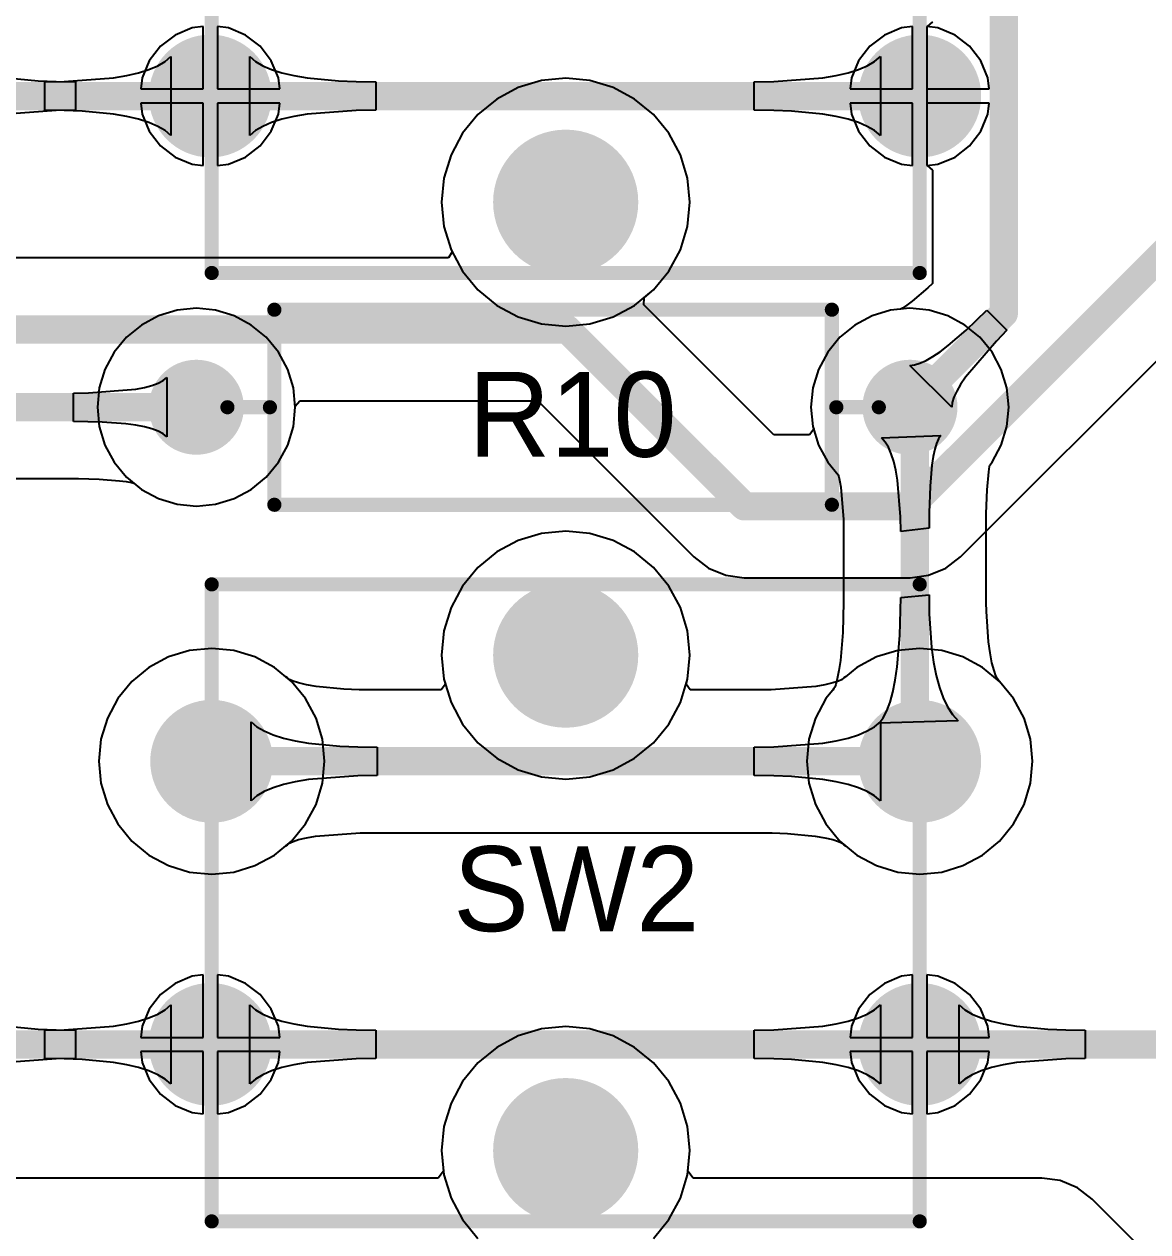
# Model space of a CAD drawing. Header units: millimetres. Extents: x 0 to 140, y 0 to 130.
# Drawn here: x 87.41 to 107.57, y 39.94 to 61.61 of the extents above; entities that cross this region are included whole.
import ezdxf

# ---------------------------------------------------------------- set-up
doc = ezdxf.new("R2010")
doc.units = ezdxf.units.MM
for name, color, linetype in [('BottomLayer', 5, 'Continuous'), ('BottomSolder', 6, 'Continuous'), ('MultiLayer', 9, 'Continuous'), ('PadHoleLayer', 156, 'Continuous'), ('TopLayer', 1, 'Continuous'), ('TopOverlay', 2, 'Continuous'), ('TopSolder', 216, 'Continuous')]:
    doc.layers.add(name, color=color, linetype=linetype)

msp = doc.modelspace()

# ---------------------------------------------------------------- hatches: boundary and pattern name
at = {"layer": 'BottomLayer'}
h = msp.add_hatch(color=5, dxfattribs=at)
edge = h.paths.add_edge_path()
edge.add_arc((90.751, 60.321), 1, 0, 360)
h = msp.add_hatch(color=5, dxfattribs=at)
edge = h.paths.add_edge_path()
edge.add_arc((103.476, 60.321), 1, 0, 360)
h = msp.add_hatch(color=5, dxfattribs=at)
edge = h.paths.add_edge_path()
edge.add_arc((97.126, 58.416), 1.2, 0, 360)
h = msp.add_hatch(color=5, dxfattribs=at)
edge = h.paths.add_edge_path()
edge.add_arc((90.501, 54.737), 0.75, 0, 360)
h = msp.add_hatch(color=5, dxfattribs=at)
edge = h.paths.add_edge_path()
edge.add_arc((103.301, 54.737), 0.75, 0, 360)
h = msp.add_hatch(color=5, dxfattribs=at)
edge = h.paths.add_edge_path()
edge.add_arc((97.126, 50.289), 1.2, 0, 360)
h = msp.add_hatch(color=5, dxfattribs=at)
edge = h.paths.add_edge_path()
edge.add_arc((90.776, 48.384), 1, 0, 360)
h = msp.add_hatch(color=5, dxfattribs=at)
edge = h.paths.add_edge_path()
edge.add_arc((103.476, 48.384), 1, 0, 360)
h = msp.add_hatch(color=5, dxfattribs=at)
edge = h.paths.add_edge_path()
edge.add_arc((90.751, 43.304), 1, 0, 360)
h = msp.add_hatch(color=5, dxfattribs=at)
edge = h.paths.add_edge_path()
edge.add_arc((103.476, 43.304), 1, 0, 360)
h = msp.add_hatch(color=5, dxfattribs=at)
edge = h.paths.add_edge_path()
edge.add_arc((97.126, 41.399), 1.2, 0, 360)
at = {"layer": 'BottomSolder'}
h = msp.add_hatch(color=6, dxfattribs=at)
edge = h.paths.add_edge_path()
edge.add_arc((90.751, 60.321), 1.102, 0, 360)
h = msp.add_hatch(color=6, dxfattribs=at)
edge = h.paths.add_edge_path()
edge.add_arc((103.476, 60.321), 1.102, 0, 360)
h = msp.add_hatch(color=6, dxfattribs=at)
edge = h.paths.add_edge_path()
edge.add_arc((97.126, 58.416), 1.302, 0, 360)
h = msp.add_hatch(color=6, dxfattribs=at)
edge = h.paths.add_edge_path()
edge.add_arc((90.501, 54.737), 0.852, 0, 360)
h = msp.add_hatch(color=6, dxfattribs=at)
edge = h.paths.add_edge_path()
edge.add_arc((103.301, 54.737), 0.852, 0, 360)
h = msp.add_hatch(color=6, dxfattribs=at)
edge = h.paths.add_edge_path()
edge.add_arc((97.126, 50.289), 1.302, 0, 360)
h = msp.add_hatch(color=6, dxfattribs=at)
edge = h.paths.add_edge_path()
edge.add_arc((90.776, 48.384), 1.102, 0, 360)
h = msp.add_hatch(color=6, dxfattribs=at)
edge = h.paths.add_edge_path()
edge.add_arc((103.476, 48.384), 1.102, 0, 360)
h = msp.add_hatch(color=6, dxfattribs=at)
edge = h.paths.add_edge_path()
edge.add_arc((90.751, 43.304), 1.102, 0, 360)
h = msp.add_hatch(color=6, dxfattribs=at)
edge = h.paths.add_edge_path()
edge.add_arc((103.476, 43.304), 1.102, 0, 360)
h = msp.add_hatch(color=6, dxfattribs=at)
edge = h.paths.add_edge_path()
edge.add_arc((97.126, 41.399), 1.302, 0, 360)
at = {"layer": 'MultiLayer'}
h = msp.add_hatch(color=9, dxfattribs=at)
edge = h.paths.add_edge_path()
edge.add_arc((90.751, 60.321), 1, 0, 360)
h = msp.add_hatch(color=9, dxfattribs=at)
edge = h.paths.add_edge_path()
edge.add_arc((103.476, 60.321), 1, 0, 360)
h = msp.add_hatch(color=9, dxfattribs=at)
edge = h.paths.add_edge_path()
edge.add_arc((97.126, 58.416), 1.2, 0, 360)
h = msp.add_hatch(color=9, dxfattribs=at)
edge = h.paths.add_edge_path()
edge.add_arc((90.501, 54.737), 0.75, 0, 360)
h = msp.add_hatch(color=9, dxfattribs=at)
edge = h.paths.add_edge_path()
edge.add_arc((103.301, 54.737), 0.75, 0, 360)
h = msp.add_hatch(color=9, dxfattribs=at)
edge = h.paths.add_edge_path()
edge.add_arc((97.126, 50.289), 1.2, 0, 360)
h = msp.add_hatch(color=9, dxfattribs=at)
edge = h.paths.add_edge_path()
edge.add_arc((90.776, 48.384), 1, 0, 360)
h = msp.add_hatch(color=9, dxfattribs=at)
edge = h.paths.add_edge_path()
edge.add_arc((103.476, 48.384), 1, 0, 360)
h = msp.add_hatch(color=9, dxfattribs=at)
edge = h.paths.add_edge_path()
edge.add_arc((90.751, 43.304), 1, 0, 360)
h = msp.add_hatch(color=9, dxfattribs=at)
edge = h.paths.add_edge_path()
edge.add_arc((103.476, 43.304), 1, 0, 360)
h = msp.add_hatch(color=9, dxfattribs=at)
edge = h.paths.add_edge_path()
edge.add_arc((97.126, 41.399), 1.2, 0, 360)
at = {"layer": 'PadHoleLayer'}
h = msp.add_hatch(color=156, dxfattribs=at)
edge = h.paths.add_edge_path()
edge.add_arc((90.751, 60.321), 0.6, 0, 360)
h = msp.add_hatch(color=156, dxfattribs=at)
edge = h.paths.add_edge_path()
edge.add_arc((103.476, 60.321), 0.6, 0, 360)
h = msp.add_hatch(color=156, dxfattribs=at)
edge = h.paths.add_edge_path()
edge.add_arc((97.126, 58.416), 1, 0, 360)
h = msp.add_hatch(color=156, dxfattribs=at)
edge = h.paths.add_edge_path()
edge.add_arc((90.501, 54.737), 0.35, 0, 360)
h = msp.add_hatch(color=156, dxfattribs=at)
edge = h.paths.add_edge_path()
edge.add_arc((103.301, 54.737), 0.35, 0, 360)
h = msp.add_hatch(color=156, dxfattribs=at)
edge = h.paths.add_edge_path()
edge.add_arc((97.126, 50.289), 1, 0, 360)
h = msp.add_hatch(color=156, dxfattribs=at)
edge = h.paths.add_edge_path()
edge.add_arc((90.776, 48.384), 0.6, 0, 360)
h = msp.add_hatch(color=156, dxfattribs=at)
edge = h.paths.add_edge_path()
edge.add_arc((103.476, 48.384), 0.6, 0, 360)
h = msp.add_hatch(color=156, dxfattribs=at)
edge = h.paths.add_edge_path()
edge.add_arc((90.751, 43.304), 0.6, 0, 360)
h = msp.add_hatch(color=156, dxfattribs=at)
edge = h.paths.add_edge_path()
edge.add_arc((103.476, 43.304), 0.6, 0, 360)
h = msp.add_hatch(color=156, dxfattribs=at)
edge = h.paths.add_edge_path()
edge.add_arc((97.126, 41.399), 1, 0, 360)
at = {"layer": 'TopLayer'}
h = msp.add_hatch(color=1, dxfattribs=at)
edge = h.paths.add_edge_path()
edge.add_arc((90.751, 60.321), 1, 0, 360)
h = msp.add_hatch(color=1, dxfattribs=at)
edge = h.paths.add_edge_path()
edge.add_arc((103.476, 60.321), 1, 0, 360)
h = msp.add_hatch(color=1, dxfattribs=at)
edge = h.paths.add_edge_path()
edge.add_arc((97.126, 58.416), 1.2, 0, 360)
h = msp.add_hatch(color=1, dxfattribs=at)
edge = h.paths.add_edge_path()
edge.add_arc((90.501, 54.737), 0.75, 0, 360)
h = msp.add_hatch(color=1, dxfattribs=at)
edge = h.paths.add_edge_path()
edge.add_arc((103.301, 54.737), 0.75, 0, 360)
h = msp.add_hatch(color=1, dxfattribs=at)
edge = h.paths.add_edge_path()
edge.add_arc((97.126, 50.289), 1.2, 0, 360)
h = msp.add_hatch(color=1, dxfattribs=at)
edge = h.paths.add_edge_path()
edge.add_arc((90.776, 48.384), 1, 0, 360)
h = msp.add_hatch(color=1, dxfattribs=at)
edge = h.paths.add_edge_path()
edge.add_arc((103.476, 48.384), 1, 0, 360)
h = msp.add_hatch(color=1, dxfattribs=at)
edge = h.paths.add_edge_path()
edge.add_arc((90.751, 43.304), 1, 0, 360)
h = msp.add_hatch(color=1, dxfattribs=at)
edge = h.paths.add_edge_path()
edge.add_arc((103.476, 43.304), 1, 0, 360)
h = msp.add_hatch(color=1, dxfattribs=at)
edge = h.paths.add_edge_path()
edge.add_arc((97.126, 41.399), 1.2, 0, 360)
at = {"layer": 'TopSolder'}
h = msp.add_hatch(color=216, dxfattribs=at)
edge = h.paths.add_edge_path()
edge.add_arc((90.751, 60.321), 1.102, 0, 360)
h = msp.add_hatch(color=216, dxfattribs=at)
edge = h.paths.add_edge_path()
edge.add_arc((103.476, 60.321), 1.102, 0, 360)
h = msp.add_hatch(color=216, dxfattribs=at)
edge = h.paths.add_edge_path()
edge.add_arc((97.126, 58.416), 1.302, 0, 360)
h = msp.add_hatch(color=216, dxfattribs=at)
edge = h.paths.add_edge_path()
edge.add_arc((90.501, 54.737), 0.852, 0, 360)
h = msp.add_hatch(color=216, dxfattribs=at)
edge = h.paths.add_edge_path()
edge.add_arc((103.301, 54.737), 0.852, 0, 360)
h = msp.add_hatch(color=216, dxfattribs=at)
edge = h.paths.add_edge_path()
edge.add_arc((97.126, 50.289), 1.302, 0, 360)
h = msp.add_hatch(color=216, dxfattribs=at)
edge = h.paths.add_edge_path()
edge.add_arc((90.776, 48.384), 1.102, 0, 360)
h = msp.add_hatch(color=216, dxfattribs=at)
edge = h.paths.add_edge_path()
edge.add_arc((103.476, 48.384), 1.102, 0, 360)
h = msp.add_hatch(color=216, dxfattribs=at)
edge = h.paths.add_edge_path()
edge.add_arc((90.751, 43.304), 1.102, 0, 360)
h = msp.add_hatch(color=216, dxfattribs=at)
edge = h.paths.add_edge_path()
edge.add_arc((103.476, 43.304), 1.102, 0, 360)
h = msp.add_hatch(color=216, dxfattribs=at)
edge = h.paths.add_edge_path()
edge.add_arc((97.126, 41.399), 1.302, 0, 360)

# ---------------------------------------------------------------- linework, layer by layer
at = {"layer": 'BottomLayer'}
for p, q in [((90.424, 61.543), (90.119, 61.416)), ((90.624, 61.569), (90.424, 61.543)), ((90.624, 60.448), (90.624, 61.569)), ((91.078, 61.543), (90.878, 61.569)), ((90.878, 61.569), (90.878, 60.448)), ((91.383, 61.416), (91.078, 61.543)), ((103.149, 61.543), (102.844, 61.416)), ((103.349, 61.569), (103.149, 61.543)), ((103.349, 60.448), (103.349, 61.569)), ((103.608, 61.569), (103.603, 61.569)), ((103.603, 61.569), (103.603, 60.321)), ((103.703, 61.652), (103.608, 61.569)), ((90.119, 61.416), (89.857, 61.215)), ((91.645, 61.215), (91.383, 61.416)), ((102.844, 61.416), (102.582, 61.215)), ((89.857, 61.215), (89.656, 60.953)), ((91.846, 60.953), (91.645, 61.215)), ((102.582, 61.215), (102.381, 60.953)), ((89.656, 60.953), (89.529, 60.648)), ((89.809, 60.865), (89.94, 60.942)), ((89.94, 60.942), (90.044, 61.029)), ((90.044, 61.029), (90.044, 59.613)), ((91.458, 59.613), (91.458, 61.029)), ((91.458, 61.029), (91.562, 60.942)), ((91.562, 60.942), (91.693, 60.865)), ((91.973, 60.648), (91.846, 60.953)), ((102.381, 60.953), (102.255, 60.648)), ((102.534, 60.865), (102.665, 60.942)), ((102.665, 60.942), (102.77, 61.029)), ((102.77, 61.029), (102.77, 59.613)), ((89.013, 60.648), (89.252, 60.688)), ((89.252, 60.688), (89.465, 60.738)), ((89.465, 60.738), (89.65, 60.797)), ((89.65, 60.797), (89.809, 60.865)), ((91.693, 60.865), (91.852, 60.797)), ((91.852, 60.797), (92.037, 60.738)), ((92.037, 60.738), (92.25, 60.688)), ((92.25, 60.688), (92.489, 60.648)), ((101.738, 60.648), (101.978, 60.688)), ((101.978, 60.688), (102.19, 60.738)), ((102.19, 60.738), (102.376, 60.797)), ((102.376, 60.797), (102.534, 60.865)), ((87.105, 60.648), (87.666, 60.593)), ((87.666, 60.593), (87.987, 60.58)), ((87.784, 60.575), (88.132, 60.58)), ((87.784, 60.067), (87.784, 60.575)), ((87.987, 60.58), (88.334, 60.575)), ((88.132, 60.58), (89.013, 60.648)), ((88.334, 60.575), (88.334, 60.067)), ((89.529, 60.648), (89.503, 60.448)), ((91.999, 60.448), (91.973, 60.648)), ((92.489, 60.648), (93.05, 60.593)), ((93.05, 60.593), (93.37, 60.58)), ((93.37, 60.58), (93.718, 60.575)), ((93.718, 60.575), (93.718, 60.067)), ((96.274, 60.473), (95.889, 60.267)), ((96.692, 60.6), (96.274, 60.473)), ((97.126, 60.643), (96.692, 60.6)), ((97.561, 60.6), (97.126, 60.643)), ((97.979, 60.473), (97.561, 60.6)), ((98.363, 60.267), (97.979, 60.473)), ((100.509, 60.575), (100.857, 60.58)), ((100.509, 60.067), (100.509, 60.575)), ((100.857, 60.58), (101.738, 60.648)), ((102.255, 60.648), (102.228, 60.448)), ((89.503, 60.448), (90.624, 60.448)), ((90.878, 60.448), (91.999, 60.448)), ((95.889, 60.267), (95.552, 59.991)), ((98.701, 59.991), (98.363, 60.267)), ((102.228, 60.448), (103.349, 60.448)), ((103.603, 60.321), (103.603, 59.073)), ((87.987, 60.062), (87.105, 59.994)), ((88.132, 60.062), (87.784, 60.067)), ((88.334, 60.067), (87.987, 60.062)), ((88.452, 60.049), (88.132, 60.062)), ((89.013, 59.994), (88.452, 60.049)), ((90.624, 60.194), (89.503, 60.194)), ((89.503, 60.194), (89.529, 59.994)), ((90.624, 59.073), (90.624, 60.194)), ((91.999, 60.194), (90.878, 60.194)), ((90.878, 60.194), (90.878, 59.073)), ((91.973, 59.994), (91.999, 60.194)), ((93.37, 60.062), (92.489, 59.994)), ((93.718, 60.067), (93.37, 60.062)), ((100.857, 60.062), (100.509, 60.067)), ((101.178, 60.049), (100.857, 60.062)), ((101.738, 59.994), (101.178, 60.049)), ((103.349, 60.194), (102.228, 60.194)), ((102.228, 60.194), (102.255, 59.994)), ((103.349, 59.073), (103.349, 60.194)), ((89.252, 59.954), (89.013, 59.994)), ((89.465, 59.904), (89.252, 59.954)), ((89.65, 59.845), (89.465, 59.904)), ((89.529, 59.994), (89.656, 59.689)), ((89.809, 59.777), (89.65, 59.845)), ((91.852, 59.845), (91.693, 59.777)), ((91.846, 59.689), (91.973, 59.994)), ((92.037, 59.904), (91.852, 59.845)), ((92.25, 59.954), (92.037, 59.904)), ((92.489, 59.994), (92.25, 59.954)), ((95.552, 59.991), (95.275, 59.653)), ((98.978, 59.653), (98.701, 59.991)), ((101.978, 59.954), (101.738, 59.994)), ((102.19, 59.904), (101.978, 59.954)), ((102.376, 59.845), (102.19, 59.904)), ((102.255, 59.994), (102.381, 59.689)), ((102.534, 59.777), (102.376, 59.845)), ((89.656, 59.689), (89.857, 59.427)), ((89.94, 59.7), (89.809, 59.777)), ((90.044, 59.613), (89.94, 59.7)), ((91.562, 59.7), (91.458, 59.613)), ((91.693, 59.777), (91.562, 59.7)), ((91.645, 59.427), (91.846, 59.689)), ((95.275, 59.653), (95.069, 59.268)), ((99.184, 59.268), (98.978, 59.653)), ((102.381, 59.689), (102.582, 59.427)), ((102.665, 59.7), (102.534, 59.777)), ((102.77, 59.613), (102.665, 59.7)), ((89.857, 59.427), (90.119, 59.226)), ((91.383, 59.226), (91.645, 59.427)), ((102.582, 59.427), (102.844, 59.226)), ((90.119, 59.226), (90.424, 59.099)), ((91.078, 59.099), (91.383, 59.226)), ((95.069, 59.268), (94.942, 58.85)), ((99.31, 58.85), (99.184, 59.268)), ((102.844, 59.226), (103.149, 59.099)), ((90.424, 59.099), (90.624, 59.073)), ((90.878, 59.073), (91.078, 59.099)), ((103.149, 59.099), (103.349, 59.073)), ((103.603, 59.073), (103.608, 59.073)), ((103.608, 59.073), (103.703, 58.99)), ((103.703, 58.99), (103.703, 56.959)), ((94.942, 58.85), (94.9, 58.416)), ((99.353, 58.416), (99.31, 58.85)), ((94.9, 58.416), (94.942, 57.982)), ((99.31, 57.982), (99.353, 58.416)), ((94.942, 57.982), (95.069, 57.564)), ((99.184, 57.564), (99.31, 57.982)), ((95.091, 57.524), (95.025, 57.415)), ((95.069, 57.564), (95.091, 57.524)), ((98.978, 57.179), (99.184, 57.564)), ((95.025, 57.415), (81.118, 57.415)), ((98.701, 56.841), (98.978, 57.179)), ((104.208, 52.053), (109.24, 57.086)), ((98.531, 56.702), (98.701, 56.841)), ((103.621, 56.88), (103.343, 56.642)), ((103.703, 56.959), (103.621, 56.88)), ((98.525, 56.575), (98.531, 56.702)), ((100.861, 54.24), (98.525, 56.575)), ((103.246, 56.569), (103.166, 56.515)), ((103.343, 56.642), (103.246, 56.569)), ((102.622, 56.376), (102.315, 56.212)), ((102.955, 56.477), (102.622, 56.376)), ((103.131, 56.495), (102.955, 56.477)), ((103.166, 56.515), (103.131, 56.495)), ((104.309, 56.12), (104.681, 56.476)), ((104.681, 56.476), (105.04, 56.117)), ((102.315, 56.212), (102.046, 55.992)), ((102.046, 55.992), (101.826, 55.723)), ((103.985, 55.843), (104.309, 56.12)), ((104.852, 55.925), (104.298, 55.277)), ((105.04, 56.117), (104.852, 55.925)), ((101.826, 55.723), (101.662, 55.416)), ((103.709, 55.645), (103.841, 55.734)), ((103.841, 55.734), (103.985, 55.843)), ((103.301, 55.487), (103.385, 55.497)), ((104.051, 54.737), (103.301, 55.487)), ((103.385, 55.497), (103.481, 55.527)), ((103.481, 55.527), (103.589, 55.576)), ((103.589, 55.576), (103.709, 55.645)), ((89.904, 55.215), (89.971, 55.268)), ((89.971, 55.268), (89.971, 54.206)), ((101.662, 55.416), (101.561, 55.083)), ((104.298, 55.277), (104.209, 55.145)), ((88.564, 54.994), (89.414, 55.06)), ((89.414, 55.06), (89.57, 55.091)), ((89.57, 55.091), (89.704, 55.127)), ((89.704, 55.127), (89.815, 55.168)), ((89.815, 55.168), (89.904, 55.215)), ((101.561, 55.083), (101.526, 54.737)), ((104.209, 55.145), (104.14, 55.025)), ((88.295, 54.991), (88.564, 54.994)), ((88.295, 54.483), (88.295, 54.991)), ((92.273, 54.759), (92.359, 54.853)), ((92.359, 54.853), (96.624, 54.853)), ((96.624, 54.853), (99.424, 52.053)), ((104.091, 54.917), (104.061, 54.821)), ((104.14, 55.025), (104.091, 54.917)), ((92.241, 54.391), (92.276, 54.737)), ((92.276, 54.737), (92.273, 54.759)), ((101.526, 54.737), (101.561, 54.391)), ((104.061, 54.821), (104.051, 54.737)), ((88.81, 54.472), (88.295, 54.483)), ((89.235, 54.439), (88.81, 54.472)), ((89.414, 54.414), (89.235, 54.439)), ((89.57, 54.383), (89.414, 54.414)), ((89.704, 54.347), (89.57, 54.383)), ((89.815, 54.306), (89.704, 54.347)), ((89.904, 54.259), (89.815, 54.306)), ((89.971, 54.206), (89.904, 54.259)), ((92.14, 54.058), (92.241, 54.391)), ((101.5, 54.24), (100.861, 54.24)), ((101.575, 54.342), (101.5, 54.24)), ((101.561, 54.391), (101.575, 54.342)), ((91.976, 53.751), (92.14, 54.058)), ((91.756, 53.482), (91.976, 53.751)), ((87.19, 53.456), (88.386, 53.456)), ((88.386, 53.456), (88.759, 53.448)), ((88.759, 53.448), (89.124, 53.419)), ((89.124, 53.419), (89.245, 53.403)), ((89.245, 53.403), (89.339, 53.384)), ((89.339, 53.384), (89.378, 53.374)), ((89.378, 53.374), (89.515, 53.262)), ((91.487, 53.262), (91.756, 53.482)), ((89.515, 53.262), (89.822, 53.098)), ((89.822, 53.098), (90.155, 52.997)), ((90.847, 52.997), (91.18, 53.098)), ((91.18, 53.098), (91.487, 53.262)), ((90.155, 52.997), (90.501, 52.962)), ((90.501, 52.962), (90.847, 52.997)), ((96.692, 52.473), (96.274, 52.346)), ((97.126, 52.516), (96.692, 52.473)), ((97.561, 52.473), (97.126, 52.516)), ((97.979, 52.346), (97.561, 52.473)), ((96.274, 52.346), (95.889, 52.14)), ((98.363, 52.14), (97.979, 52.346)), ((95.889, 52.14), (95.552, 51.864)), ((98.701, 51.864), (98.363, 52.14)), ((99.424, 52.053), (99.69, 51.85)), ((103.943, 51.85), (104.208, 52.053)), ((95.552, 51.864), (95.275, 51.526)), ((98.978, 51.526), (98.701, 51.864)), ((99.69, 51.85), (99.998, 51.722)), ((103.634, 51.722), (103.943, 51.85)), ((99.998, 51.722), (100.33, 51.678)), ((100.33, 51.678), (103.302, 51.678)), ((103.302, 51.678), (103.634, 51.722)), ((95.275, 51.526), (95.069, 51.141)), ((99.184, 51.141), (98.978, 51.526)), ((95.069, 51.141), (94.942, 50.723)), ((99.31, 50.723), (99.184, 51.141)), ((94.942, 50.723), (94.9, 50.289)), ((99.353, 50.289), (99.31, 50.723)), ((90.381, 50.371), (90.001, 50.256)), ((90.776, 50.41), (90.381, 50.371)), ((91.172, 50.371), (90.776, 50.41)), ((91.552, 50.256), (91.172, 50.371)), ((94.9, 50.289), (94.942, 49.855)), ((99.31, 49.855), (99.353, 50.289)), ((103.081, 50.371), (102.701, 50.256)), ((103.476, 50.41), (103.081, 50.371)), ((103.872, 50.371), (103.476, 50.41)), ((104.252, 50.256), (103.872, 50.371)), ((89.651, 50.068), (89.344, 49.816)), ((90.001, 50.256), (89.651, 50.068)), ((91.902, 50.068), (91.552, 50.256)), ((92.109, 49.898), (91.902, 50.068)), ((102.351, 50.068), (102.144, 49.898)), ((102.701, 50.256), (102.351, 50.068)), ((104.602, 50.068), (104.252, 50.256)), ((104.909, 49.816), (104.602, 50.068)), ((92.136, 49.882), (92.109, 49.898)), ((92.177, 49.848), (92.136, 49.882)), ((92.182, 49.845), (92.177, 49.848)), ((92.235, 49.822), (92.182, 49.845)), ((94.942, 49.855), (94.969, 49.767)), ((99.284, 49.767), (99.31, 49.855)), ((102.071, 49.845), (102.017, 49.822)), ((102.076, 49.848), (102.071, 49.845)), ((102.117, 49.882), (102.076, 49.848)), ((102.144, 49.898), (102.117, 49.882)), ((89.344, 49.816), (89.092, 49.509)), ((92.335, 49.79), (92.235, 49.822)), ((92.479, 49.756), (92.335, 49.79)), ((92.651, 49.727), (92.479, 49.756)), ((93.146, 49.679), (92.651, 49.727)), ((93.424, 49.667), (93.146, 49.679)), ((93.583, 49.665), (93.424, 49.667)), ((94.893, 49.665), (93.583, 49.665)), ((94.969, 49.767), (94.893, 49.665)), ((99.359, 49.665), (99.284, 49.767)), ((100.67, 49.665), (99.359, 49.665)), ((100.811, 49.667), (100.67, 49.665)), ((101.612, 49.729), (100.811, 49.667)), ((101.774, 49.756), (101.612, 49.729)), ((101.917, 49.79), (101.774, 49.756)), ((102.017, 49.822), (101.917, 49.79)), ((105.161, 49.509), (104.909, 49.816)), ((89.092, 49.509), (88.905, 49.159)), ((105.348, 49.159), (105.161, 49.509)), ((88.905, 49.159), (88.79, 48.779)), ((91.483, 47.676), (91.483, 49.092)), ((91.483, 49.092), (91.587, 49.005)), ((91.587, 49.005), (91.719, 48.928)), ((102.534, 48.928), (102.665, 49.005)), ((102.665, 49.005), (102.77, 49.092)), ((102.77, 49.092), (102.77, 47.676)), ((105.463, 48.779), (105.348, 49.159)), ((88.79, 48.779), (88.751, 48.384)), ((91.719, 48.928), (91.877, 48.86)), ((91.877, 48.86), (92.063, 48.801)), ((92.063, 48.801), (92.275, 48.751)), ((101.978, 48.751), (102.19, 48.801)), ((102.19, 48.801), (102.376, 48.86)), ((102.376, 48.86), (102.534, 48.928)), ((105.502, 48.384), (105.463, 48.779)), ((92.275, 48.751), (92.515, 48.711)), ((92.515, 48.711), (93.075, 48.656)), ((93.075, 48.656), (93.396, 48.643)), ((93.396, 48.643), (93.744, 48.638)), ((93.744, 48.638), (93.744, 48.13)), ((100.509, 48.638), (100.857, 48.643)), ((100.509, 48.13), (100.509, 48.638)), ((100.857, 48.643), (101.738, 48.711)), ((101.738, 48.711), (101.978, 48.751)), ((88.751, 48.384), (88.79, 47.989)), ((105.463, 47.989), (105.502, 48.384)), ((93.396, 48.125), (92.515, 48.057)), ((93.744, 48.13), (93.396, 48.125)), ((100.857, 48.125), (100.509, 48.13)), ((101.178, 48.112), (100.857, 48.125)), ((101.738, 48.057), (101.178, 48.112)), ((88.79, 47.989), (88.905, 47.609)), ((91.877, 47.908), (91.719, 47.84)), ((92.063, 47.967), (91.877, 47.908)), ((92.275, 48.017), (92.063, 47.967)), ((92.515, 48.057), (92.275, 48.017)), ((101.978, 48.017), (101.738, 48.057)), ((102.19, 47.967), (101.978, 48.017)), ((102.376, 47.908), (102.19, 47.967)), ((102.534, 47.84), (102.376, 47.908)), ((105.348, 47.609), (105.463, 47.989)), ((91.587, 47.763), (91.483, 47.676)), ((91.719, 47.84), (91.587, 47.763)), ((102.665, 47.763), (102.534, 47.84)), ((102.77, 47.676), (102.665, 47.763)), ((88.905, 47.609), (89.092, 47.259)), ((105.161, 47.259), (105.348, 47.609)), ((89.092, 47.259), (89.344, 46.952)), ((104.909, 46.952), (105.161, 47.259)), ((92.479, 47.012), (92.641, 47.039)), ((92.641, 47.039), (93.442, 47.101)), ((93.442, 47.101), (93.583, 47.103)), ((93.583, 47.103), (100.67, 47.103)), ((100.67, 47.103), (100.829, 47.101)), ((100.829, 47.101), (101.106, 47.089)), ((101.106, 47.089), (101.602, 47.041)), ((101.602, 47.041), (101.774, 47.012)), ((89.344, 46.952), (89.651, 46.7)), ((91.902, 46.7), (92.109, 46.87)), ((92.109, 46.87), (92.136, 46.886)), ((92.136, 46.886), (92.177, 46.92)), ((92.177, 46.92), (92.182, 46.923)), ((92.182, 46.923), (92.235, 46.946)), ((92.235, 46.946), (92.335, 46.978)), ((92.335, 46.978), (92.479, 47.012)), ((101.774, 47.012), (101.917, 46.978)), ((101.917, 46.978), (102.017, 46.946)), ((102.017, 46.946), (102.071, 46.923)), ((102.071, 46.923), (102.076, 46.92)), ((102.076, 46.92), (102.117, 46.886)), ((102.117, 46.886), (102.144, 46.87)), ((102.144, 46.87), (102.351, 46.7)), ((104.602, 46.7), (104.909, 46.952)), ((89.651, 46.7), (90.001, 46.512)), ((91.552, 46.512), (91.902, 46.7)), ((102.351, 46.7), (102.701, 46.512)), ((104.252, 46.512), (104.602, 46.7)), ((90.001, 46.512), (90.381, 46.397)), ((90.381, 46.397), (90.776, 46.358)), ((90.776, 46.358), (91.172, 46.397)), ((91.172, 46.397), (91.552, 46.512)), ((102.701, 46.512), (103.081, 46.397)), ((103.081, 46.397), (103.476, 46.358)), ((103.476, 46.358), (103.872, 46.397)), ((103.872, 46.397), (104.252, 46.512)), ((90.424, 44.526), (90.119, 44.399)), ((90.624, 44.552), (90.424, 44.526)), ((90.624, 43.431), (90.624, 44.552)), ((91.078, 44.526), (90.878, 44.552)), ((90.878, 44.552), (90.878, 43.431)), ((91.383, 44.399), (91.078, 44.526)), ((103.149, 44.526), (102.844, 44.399)), ((103.349, 44.552), (103.149, 44.526)), ((103.349, 43.431), (103.349, 44.552)), ((103.804, 44.526), (103.603, 44.552)), ((103.603, 44.552), (103.603, 43.431)), ((104.109, 44.399), (103.804, 44.526)), ((90.119, 44.399), (89.857, 44.198)), ((91.645, 44.198), (91.383, 44.399)), ((102.844, 44.399), (102.582, 44.198)), ((104.371, 44.198), (104.109, 44.399)), ((89.857, 44.198), (89.656, 43.936)), ((89.94, 43.925), (90.044, 44.012)), ((90.044, 44.012), (90.044, 42.596)), ((91.458, 42.596), (91.458, 44.012)), ((91.458, 44.012), (91.562, 43.925)), ((91.846, 43.936), (91.645, 44.198)), ((102.582, 44.198), (102.381, 43.936)), ((102.665, 43.925), (102.77, 44.012)), ((102.77, 44.012), (102.77, 42.596)), ((104.572, 43.936), (104.371, 44.198)), ((89.465, 43.721), (89.65, 43.78)), ((89.656, 43.936), (89.529, 43.631)), ((89.65, 43.78), (89.809, 43.848)), ((89.809, 43.848), (89.94, 43.925)), ((91.562, 43.925), (91.693, 43.848)), ((91.693, 43.848), (91.852, 43.78)), ((91.973, 43.631), (91.846, 43.936)), ((91.852, 43.78), (92.037, 43.721)), ((102.19, 43.721), (102.376, 43.78)), ((102.381, 43.936), (102.255, 43.631)), ((102.376, 43.78), (102.534, 43.848)), ((102.534, 43.848), (102.665, 43.925)), ((104.698, 43.631), (104.572, 43.936)), ((87.105, 43.631), (87.666, 43.576)), ((87.666, 43.576), (87.987, 43.563)), ((87.784, 43.558), (88.132, 43.563)), ((87.784, 43.05), (87.784, 43.558)), ((87.987, 43.563), (88.334, 43.558)), ((88.132, 43.563), (89.013, 43.631)), ((88.334, 43.558), (88.334, 43.05)), ((89.013, 43.631), (89.252, 43.671)), ((89.252, 43.671), (89.465, 43.721)), ((89.529, 43.631), (89.503, 43.431)), ((91.999, 43.431), (91.973, 43.631)), ((92.037, 43.721), (92.25, 43.671)), ((92.25, 43.671), (92.489, 43.631)), ((92.489, 43.631), (93.05, 43.576)), ((93.05, 43.576), (93.37, 43.563)), ((93.37, 43.563), (93.718, 43.558)), ((93.718, 43.558), (93.718, 43.05)), ((96.692, 43.583), (96.274, 43.456)), ((97.126, 43.626), (96.692, 43.583)), ((97.561, 43.583), (97.126, 43.626)), ((97.979, 43.456), (97.561, 43.583)), ((100.509, 43.558), (100.857, 43.563)), ((100.509, 43.05), (100.509, 43.558)), ((100.857, 43.563), (101.738, 43.631)), ((101.738, 43.631), (101.978, 43.671)), ((101.978, 43.671), (102.19, 43.721)), ((102.255, 43.631), (102.228, 43.431)), ((104.724, 43.431), (104.698, 43.631)), ((89.503, 43.431), (90.624, 43.431)), ((90.878, 43.431), (91.999, 43.431)), ((96.274, 43.456), (95.889, 43.25)), ((98.363, 43.25), (97.979, 43.456)), ((102.228, 43.431), (103.349, 43.431)), ((103.603, 43.431), (104.724, 43.431)), ((90.624, 43.177), (89.503, 43.177)), ((89.503, 43.177), (89.529, 42.977)), ((90.624, 42.056), (90.624, 43.177)), ((91.999, 43.177), (90.878, 43.177)), ((90.878, 43.177), (90.878, 42.056)), ((91.973, 42.977), (91.999, 43.177)), ((95.889, 43.25), (95.552, 42.974)), ((98.701, 42.974), (98.363, 43.25)), ((103.349, 43.177), (102.228, 43.177)), ((102.228, 43.177), (102.255, 42.977)), ((103.349, 42.056), (103.349, 43.177)), ((104.724, 43.177), (103.603, 43.177)), ((103.603, 43.177), (103.603, 42.056)), ((104.698, 42.977), (104.724, 43.177)), ((87.987, 43.045), (87.105, 42.977)), ((88.132, 43.045), (87.784, 43.05)), ((88.334, 43.05), (87.987, 43.045)), ((88.452, 43.032), (88.132, 43.045)), ((89.013, 42.977), (88.452, 43.032)), ((89.252, 42.937), (89.013, 42.977)), ((89.465, 42.887), (89.252, 42.937)), ((89.529, 42.977), (89.656, 42.672)), ((91.846, 42.672), (91.973, 42.977)), ((92.25, 42.937), (92.037, 42.887)), ((92.489, 42.977), (92.25, 42.937)), ((93.37, 43.045), (92.489, 42.977)), ((93.718, 43.05), (93.37, 43.045)), ((95.552, 42.974), (95.275, 42.636)), ((98.978, 42.636), (98.701, 42.974)), ((100.857, 43.045), (100.509, 43.05)), ((101.178, 43.032), (100.857, 43.045)), ((101.738, 42.977), (101.178, 43.032)), ((101.978, 42.937), (101.738, 42.977)), ((102.19, 42.887), (101.978, 42.937)), ((102.255, 42.977), (102.381, 42.672)), ((104.572, 42.672), (104.698, 42.977)), ((89.65, 42.828), (89.465, 42.887)), ((89.809, 42.76), (89.65, 42.828)), ((89.94, 42.683), (89.809, 42.76)), ((91.693, 42.76), (91.562, 42.683)), ((91.852, 42.828), (91.693, 42.76)), ((92.037, 42.887), (91.852, 42.828)), ((102.376, 42.828), (102.19, 42.887)), ((102.534, 42.76), (102.376, 42.828)), ((102.665, 42.683), (102.534, 42.76)), ((89.656, 42.672), (89.857, 42.41)), ((90.044, 42.596), (89.94, 42.683)), ((91.562, 42.683), (91.458, 42.596)), ((91.645, 42.41), (91.846, 42.672)), ((95.275, 42.636), (95.069, 42.251)), ((99.184, 42.251), (98.978, 42.636)), ((102.381, 42.672), (102.582, 42.41)), ((102.77, 42.596), (102.665, 42.683)), ((104.371, 42.41), (104.572, 42.672)), ((89.857, 42.41), (90.119, 42.209)), ((91.383, 42.209), (91.645, 42.41)), ((102.582, 42.41), (102.844, 42.209)), ((104.109, 42.209), (104.371, 42.41)), ((90.119, 42.209), (90.424, 42.082)), ((90.424, 42.082), (90.624, 42.056)), ((90.878, 42.056), (91.078, 42.082)), ((91.078, 42.082), (91.383, 42.209)), ((95.069, 42.251), (94.942, 41.833)), ((99.31, 41.833), (99.184, 42.251)), ((102.844, 42.209), (103.149, 42.082)), ((103.149, 42.082), (103.349, 42.056)), ((103.603, 42.056), (103.804, 42.082)), ((103.804, 42.082), (104.109, 42.209)), ((94.942, 41.833), (94.9, 41.399)), ((99.353, 41.399), (99.31, 41.833)), ((94.9, 41.399), (94.942, 40.965)), ((99.31, 40.965), (99.353, 41.399)), ((94.942, 40.965), (95.069, 40.547)), ((99.184, 40.547), (99.31, 40.965)), ((95.069, 40.547), (95.275, 40.162)), ((98.978, 40.162), (99.184, 40.547)), ((95.275, 40.162), (95.552, 39.824)), ((98.701, 39.824), (98.978, 40.162))]:
    msp.add_line(p, q, dxfattribs=at)
at = {"layer": 'BottomLayer', "const_width": 0.508}
for points in [[(104.984, 56.42), (104.984, 66.026)], [(85.367, 60.321), (90.751, 60.321)], [(90.751, 60.321), (103.476, 60.321)], [(103.302, 52.959), (109.443, 59.1)], [(103.301, 54.737), (104.984, 56.42)], [(77.978, 56.134), (97.155, 56.134)], [(97.155, 56.134), (100.33, 52.959)], [(85.192, 54.737), (90.501, 54.737)], [(100.33, 52.959), (103.302, 52.959)], [(90.776, 48.384), (103.476, 48.384)], [(85.367, 43.304), (90.751, 43.304)], [(90.751, 43.304), (103.476, 43.304)]]:
    msp.add_lwpolyline(points, dxfattribs=at)
at = {"layer": 'BottomLayer', "const_width": 0.254}
for points in [[(90.624, 60.321, 1), (90.878, 60.321, 1)], [(90.624, 60.321, 1), (90.878, 60.321, 1)], [(103.349, 60.321, 1), (103.603, 60.321, 1)], [(104.857, 56.42, 1), (105.111, 56.42, 1)], [(104.857, 56.42, 1), (105.111, 56.42, 1)], [(97.028, 56.134, 1), (97.282, 56.134, 1)], [(97.028, 56.134, 1), (97.282, 56.134, 1)], [(90.374, 54.737, 1), (90.628, 54.737, 1)], [(103.174, 54.737, 1), (103.428, 54.737, 1)], [(100.203, 52.959, 1), (100.457, 52.959, 1)], [(100.203, 52.959, 1), (100.457, 52.959, 1)], [(103.175, 52.959, 1), (103.429, 52.959, 1)], [(103.175, 52.959, 1), (103.429, 52.959, 1)], [(90.649, 48.384, 1), (90.903, 48.384, 1)], [(103.349, 48.384, 1), (103.603, 48.384, 1)], [(90.624, 43.304, 1), (90.878, 43.304, 1)], [(90.624, 43.304, 1), (90.878, 43.304, 1)], [(103.349, 43.304, 1), (103.603, 43.304, 1)]]:
    msp.add_lwpolyline(points, format="xyb", close=True, dxfattribs=at)
at = {"layer": 'TopLayer'}
for p, q in [((90.424, 61.543), (90.119, 61.416)), ((90.624, 61.569), (90.424, 61.543)), ((90.624, 60.448), (90.624, 61.569)), ((91.078, 61.543), (90.878, 61.569)), ((90.878, 61.569), (90.878, 60.448)), ((91.383, 61.416), (91.078, 61.543)), ((103.149, 61.543), (102.844, 61.416)), ((103.349, 61.569), (103.149, 61.543)), ((103.349, 60.448), (103.349, 61.569)), ((103.804, 61.543), (103.603, 61.569)), ((103.603, 61.569), (103.603, 60.448)), ((104.109, 61.416), (103.804, 61.543)), ((90.119, 61.416), (89.857, 61.215)), ((91.645, 61.215), (91.383, 61.416)), ((102.844, 61.416), (102.582, 61.215)), ((104.371, 61.215), (104.109, 61.416)), ((89.857, 61.215), (89.656, 60.953)), ((91.846, 60.953), (91.645, 61.215)), ((102.582, 61.215), (102.381, 60.953)), ((104.572, 60.953), (104.371, 61.215)), ((89.656, 60.953), (89.529, 60.648)), ((91.973, 60.648), (91.846, 60.953)), ((102.381, 60.953), (102.255, 60.648)), ((104.698, 60.648), (104.572, 60.953)), ((89.529, 60.648), (89.503, 60.448)), ((91.999, 60.448), (91.973, 60.648)), ((96.274, 60.473), (95.889, 60.267)), ((96.692, 60.6), (96.274, 60.473)), ((97.126, 60.643), (96.692, 60.6)), ((97.561, 60.6), (97.126, 60.643)), ((97.979, 60.473), (97.561, 60.6)), ((98.363, 60.267), (97.979, 60.473)), ((102.255, 60.648), (102.228, 60.448)), ((104.724, 60.448), (104.698, 60.648)), ((89.503, 60.448), (90.624, 60.448)), ((90.878, 60.448), (91.999, 60.448)), ((95.889, 60.267), (95.552, 59.991)), ((98.701, 59.991), (98.363, 60.267)), ((102.228, 60.448), (103.349, 60.448)), ((103.603, 60.448), (104.724, 60.448)), ((90.624, 60.194), (89.503, 60.194)), ((89.503, 60.194), (89.529, 59.994)), ((90.624, 59.073), (90.624, 60.194)), ((91.999, 60.194), (90.878, 60.194)), ((90.878, 60.194), (90.878, 59.073)), ((91.973, 59.994), (91.999, 60.194)), ((103.349, 60.194), (102.228, 60.194)), ((102.228, 60.194), (102.255, 59.994)), ((103.349, 59.073), (103.349, 60.194)), ((104.724, 60.194), (103.603, 60.194)), ((103.603, 60.194), (103.603, 59.073)), ((104.698, 59.994), (104.724, 60.194)), ((89.529, 59.994), (89.656, 59.689)), ((91.846, 59.689), (91.973, 59.994)), ((95.552, 59.991), (95.275, 59.653)), ((98.978, 59.653), (98.701, 59.991)), ((102.255, 59.994), (102.381, 59.689)), ((104.572, 59.689), (104.698, 59.994)), ((89.656, 59.689), (89.857, 59.427)), ((91.645, 59.427), (91.846, 59.689)), ((95.275, 59.653), (95.069, 59.268)), ((99.184, 59.268), (98.978, 59.653)), ((102.381, 59.689), (102.582, 59.427)), ((104.371, 59.427), (104.572, 59.689)), ((89.857, 59.427), (90.119, 59.226)), ((91.383, 59.226), (91.645, 59.427)), ((102.582, 59.427), (102.844, 59.226)), ((104.109, 59.226), (104.371, 59.427)), ((90.119, 59.226), (90.424, 59.099)), ((91.078, 59.099), (91.383, 59.226)), ((95.069, 59.268), (94.942, 58.85)), ((99.31, 58.85), (99.184, 59.268)), ((102.844, 59.226), (103.149, 59.099)), ((103.804, 59.099), (104.109, 59.226)), ((90.424, 59.099), (90.624, 59.073)), ((90.878, 59.073), (91.078, 59.099)), ((103.149, 59.099), (103.349, 59.073)), ((103.603, 59.073), (103.804, 59.099)), ((94.942, 58.85), (94.9, 58.416)), ((99.353, 58.416), (99.31, 58.85)), ((94.9, 58.416), (94.942, 57.982)), ((99.31, 57.982), (99.353, 58.416)), ((94.942, 57.982), (95.069, 57.564)), ((99.184, 57.564), (99.31, 57.982)), ((95.069, 57.564), (95.275, 57.179)), ((98.978, 57.179), (99.184, 57.564)), ((95.275, 57.179), (95.552, 56.841)), ((98.701, 56.841), (98.978, 57.179)), ((95.552, 56.841), (95.889, 56.565)), ((98.363, 56.565), (98.701, 56.841)), ((95.889, 56.565), (96.274, 56.359)), ((97.979, 56.359), (98.363, 56.565)), ((89.822, 56.376), (89.515, 56.212)), ((90.155, 56.477), (89.822, 56.376)), ((90.501, 56.512), (90.155, 56.477)), ((90.847, 56.477), (90.501, 56.512)), ((91.18, 56.376), (90.847, 56.477)), ((91.487, 56.212), (91.18, 56.376)), ((96.274, 56.359), (96.692, 56.232)), ((97.561, 56.232), (97.979, 56.359)), ((102.622, 56.376), (102.315, 56.212)), ((102.955, 56.477), (102.622, 56.376)), ((103.301, 56.512), (102.955, 56.477)), ((103.647, 56.477), (103.301, 56.512)), ((103.98, 56.376), (103.647, 56.477)), ((104.287, 56.212), (103.98, 56.376)), ((89.515, 56.212), (89.246, 55.992)), ((91.756, 55.992), (91.487, 56.212)), ((96.692, 56.232), (97.126, 56.189)), ((97.126, 56.189), (97.561, 56.232)), ((102.315, 56.212), (102.046, 55.992)), ((104.556, 55.992), (104.287, 56.212)), ((89.246, 55.992), (89.026, 55.723)), ((91.976, 55.723), (91.756, 55.992)), ((102.046, 55.992), (101.826, 55.723)), ((104.776, 55.723), (104.556, 55.992)), ((89.026, 55.723), (88.862, 55.416)), ((92.14, 55.416), (91.976, 55.723)), ((101.826, 55.723), (101.662, 55.416)), ((104.94, 55.416), (104.776, 55.723)), ((88.862, 55.416), (88.761, 55.083)), ((92.241, 55.083), (92.14, 55.416)), ((101.662, 55.416), (101.561, 55.083)), ((105.041, 55.083), (104.94, 55.416)), ((88.761, 55.083), (88.726, 54.737)), ((92.276, 54.737), (92.241, 55.083)), ((101.561, 55.083), (101.526, 54.737)), ((105.076, 54.737), (105.041, 55.083)), ((88.726, 54.737), (88.761, 54.391)), ((92.241, 54.391), (92.276, 54.737)), ((101.526, 54.737), (101.561, 54.391)), ((105.041, 54.391), (105.076, 54.737)), ((88.761, 54.391), (88.862, 54.058)), ((92.14, 54.058), (92.241, 54.391)), ((101.561, 54.391), (101.662, 54.058)), ((102.791, 54.187), (103.852, 54.229)), ((102.856, 54.113), (102.791, 54.187)), ((103.852, 54.229), (103.813, 54.171)), ((104.94, 54.058), (105.041, 54.391)), ((88.862, 54.058), (89.026, 53.751)), ((91.976, 53.751), (92.14, 54.058)), ((101.662, 54.058), (101.826, 53.751)), ((102.915, 54.018), (102.856, 54.113)), ((102.966, 53.902), (102.915, 54.018)), ((103.745, 53.984), (103.718, 53.854)), ((103.777, 54.089), (103.745, 53.984)), ((103.813, 54.171), (103.777, 54.089)), ((104.776, 53.751), (104.94, 54.058)), ((89.026, 53.751), (89.246, 53.482)), ((91.756, 53.482), (91.976, 53.751)), ((101.826, 53.751), (102.011, 53.525)), ((103.011, 53.765), (102.966, 53.902)), ((103.049, 53.607), (103.011, 53.765)), ((103.718, 53.854), (103.695, 53.7)), ((104.732, 53.697), (104.776, 53.751)), ((102.011, 53.525), (102.024, 53.486)), ((103.08, 53.429), (103.049, 53.607)), ((103.695, 53.7), (103.662, 53.32)), ((104.685, 53.257), (104.713, 53.579)), ((104.713, 53.579), (104.727, 53.673)), ((104.727, 53.673), (104.732, 53.697)), ((89.246, 53.482), (89.515, 53.262)), ((91.487, 53.262), (91.756, 53.482)), ((102.024, 53.486), (102.045, 53.4)), ((102.045, 53.4), (102.062, 53.301)), ((103.131, 52.768), (103.08, 53.429)), ((103.662, 53.32), (103.645, 52.844)), ((89.515, 53.262), (89.822, 53.098)), ((89.822, 53.098), (90.155, 52.997)), ((90.847, 52.997), (91.18, 53.098)), ((91.18, 53.098), (91.487, 53.262)), ((102.062, 53.301), (102.107, 52.721)), ((104.67, 52.828), (104.685, 53.257)), ((90.155, 52.997), (90.501, 52.962)), ((90.501, 52.962), (90.847, 52.997)), ((102.107, 52.721), (102.108, 52.666)), ((102.108, 52.666), (102.108, 51.239)), ((103.135, 52.506), (103.131, 52.768)), ((103.645, 52.844), (103.643, 52.569)), ((104.67, 51.235), (104.67, 52.828)), ((96.692, 52.473), (96.274, 52.346)), ((97.126, 52.516), (96.692, 52.473)), ((97.561, 52.473), (97.126, 52.516)), ((97.979, 52.346), (97.561, 52.473)), ((103.643, 52.569), (103.135, 52.506)), ((96.274, 52.346), (95.889, 52.14)), ((98.363, 52.14), (97.979, 52.346)), ((95.889, 52.14), (95.552, 51.864)), ((98.701, 51.864), (98.363, 52.14)), ((95.552, 51.864), (95.275, 51.526)), ((98.978, 51.526), (98.701, 51.864)), ((95.275, 51.526), (95.069, 51.141)), ((99.184, 51.141), (98.978, 51.526)), ((103.135, 51.324), (103.643, 51.37)), ((103.643, 51.37), (103.648, 51.029)), ((95.069, 51.141), (94.942, 50.723)), ((99.31, 50.723), (99.184, 51.141)), ((102.108, 51.239), (102.095, 50.697)), ((103.119, 50.644), (103.135, 51.324)), ((104.672, 51.072), (104.67, 51.235)), ((103.648, 51.029), (103.69, 50.424)), ((104.709, 50.53), (104.672, 51.072)), ((94.942, 50.723), (94.9, 50.289)), ((99.353, 50.289), (99.31, 50.723)), ((102.095, 50.697), (102.054, 50.194)), ((103.073, 50.078), (103.119, 50.644)), ((104.737, 50.329), (104.709, 50.53)), ((90.381, 50.371), (90.001, 50.256)), ((90.776, 50.41), (90.381, 50.371)), ((91.172, 50.371), (90.776, 50.41)), ((91.552, 50.256), (91.172, 50.371)), ((94.9, 50.289), (94.942, 49.855)), ((99.31, 49.855), (99.353, 50.289)), ((103.69, 50.424), (103.726, 50.16)), ((104.772, 50.153), (104.737, 50.329)), ((89.651, 50.068), (89.344, 49.816)), ((90.001, 50.256), (89.651, 50.068)), ((91.902, 50.068), (91.552, 50.256)), ((92.209, 49.816), (91.902, 50.068)), ((102.054, 50.194), (102.028, 50.013)), ((103.038, 49.838), (103.073, 50.078)), ((103.726, 50.16), (103.773, 49.922)), ((104.809, 50.016), (104.772, 50.153)), ((94.942, 49.855), (95.069, 49.437)), ((99.184, 49.437), (99.31, 49.855)), ((101.998, 49.865), (101.97, 49.762)), ((102.028, 50.013), (101.998, 49.865)), ((103.773, 49.922), (103.83, 49.708)), ((104.844, 49.918), (104.809, 50.016)), ((104.871, 49.861), (104.844, 49.918)), ((104.882, 49.845), (104.871, 49.861)), ((104.902, 49.822), (104.882, 49.845)), ((89.344, 49.816), (89.092, 49.509)), ((92.461, 49.509), (92.209, 49.816)), ((101.916, 49.66), (101.792, 49.509)), ((101.933, 49.69), (101.916, 49.66)), ((101.952, 49.716), (101.933, 49.69)), ((101.97, 49.762), (101.952, 49.716)), ((102.945, 49.445), (102.996, 49.627)), ((102.996, 49.627), (103.038, 49.838)), ((103.83, 49.708), (103.898, 49.521)), ((104.909, 49.816), (104.902, 49.822)), ((105.161, 49.509), (104.909, 49.816)), ((89.092, 49.509), (88.905, 49.159)), ((92.648, 49.159), (92.461, 49.509)), ((95.069, 49.437), (95.275, 49.052)), ((98.978, 49.052), (99.184, 49.437)), ((101.792, 49.509), (101.605, 49.159)), ((102.887, 49.291), (102.945, 49.445)), ((103.898, 49.521), (103.976, 49.359)), ((105.348, 49.159), (105.161, 49.509)), ((102.822, 49.166), (102.887, 49.291)), ((103.976, 49.359), (104.064, 49.222)), ((104.064, 49.222), (104.163, 49.111)), ((88.905, 49.159), (88.79, 48.779)), ((92.763, 48.779), (92.648, 49.159)), ((95.275, 49.052), (95.552, 48.714)), ((98.701, 48.714), (98.978, 49.052)), ((101.605, 49.159), (101.49, 48.779)), ((102.748, 49.069), (102.822, 49.166)), ((104.163, 49.111), (102.748, 49.069)), ((105.463, 48.779), (105.348, 49.159)), ((88.79, 48.779), (88.751, 48.384)), ((92.802, 48.384), (92.763, 48.779)), ((101.49, 48.779), (101.451, 48.384)), ((105.502, 48.384), (105.463, 48.779)), ((95.552, 48.714), (95.889, 48.438)), ((98.363, 48.438), (98.701, 48.714)), ((88.751, 48.384), (88.79, 47.989)), ((92.763, 47.989), (92.802, 48.384)), ((95.889, 48.438), (96.274, 48.232)), ((97.979, 48.232), (98.363, 48.438)), ((101.451, 48.384), (101.49, 47.989)), ((105.463, 47.989), (105.502, 48.384)), ((96.274, 48.232), (96.692, 48.105)), ((97.561, 48.105), (97.979, 48.232)), ((88.79, 47.989), (88.905, 47.609)), ((92.648, 47.609), (92.763, 47.989)), ((96.692, 48.105), (97.126, 48.062)), ((97.126, 48.062), (97.561, 48.105)), ((101.49, 47.989), (101.605, 47.609)), ((105.348, 47.609), (105.463, 47.989)), ((88.905, 47.609), (89.092, 47.259)), ((92.461, 47.259), (92.648, 47.609)), ((101.605, 47.609), (101.792, 47.259)), ((105.161, 47.259), (105.348, 47.609)), ((89.092, 47.259), (89.344, 46.952)), ((92.209, 46.952), (92.461, 47.259)), ((101.792, 47.259), (102.044, 46.952)), ((104.909, 46.952), (105.161, 47.259)), ((89.344, 46.952), (89.651, 46.7)), ((91.902, 46.7), (92.209, 46.952)), ((102.044, 46.952), (102.351, 46.7)), ((104.602, 46.7), (104.909, 46.952)), ((89.651, 46.7), (90.001, 46.512)), ((91.552, 46.512), (91.902, 46.7)), ((102.351, 46.7), (102.701, 46.512)), ((104.252, 46.512), (104.602, 46.7)), ((90.001, 46.512), (90.381, 46.397)), ((90.381, 46.397), (90.776, 46.358)), ((90.776, 46.358), (91.172, 46.397)), ((91.172, 46.397), (91.552, 46.512)), ((102.701, 46.512), (103.081, 46.397)), ((103.081, 46.397), (103.476, 46.358)), ((103.476, 46.358), (103.872, 46.397)), ((103.872, 46.397), (104.252, 46.512)), ((90.424, 44.526), (90.119, 44.399)), ((90.624, 44.552), (90.424, 44.526)), ((90.624, 43.431), (90.624, 44.552)), ((91.078, 44.526), (90.878, 44.552)), ((90.878, 44.552), (90.878, 43.431)), ((91.383, 44.399), (91.078, 44.526)), ((103.149, 44.526), (102.844, 44.399)), ((103.349, 44.552), (103.149, 44.526)), ((103.349, 43.431), (103.349, 44.552)), ((103.804, 44.526), (103.603, 44.552)), ((103.603, 44.552), (103.603, 43.431)), ((104.109, 44.399), (103.804, 44.526)), ((90.119, 44.399), (89.857, 44.198)), ((91.645, 44.198), (91.383, 44.399)), ((102.844, 44.399), (102.582, 44.198)), ((104.371, 44.198), (104.109, 44.399)), ((89.857, 44.198), (89.656, 43.936)), ((91.846, 43.936), (91.645, 44.198)), ((102.582, 44.198), (102.381, 43.936)), ((104.183, 42.596), (104.183, 44.012)), ((104.183, 44.012), (104.287, 43.925)), ((104.572, 43.936), (104.371, 44.198)), ((89.656, 43.936), (89.529, 43.631)), ((91.973, 43.631), (91.846, 43.936)), ((102.381, 43.936), (102.255, 43.631)), ((104.287, 43.925), (104.419, 43.848)), ((104.419, 43.848), (104.577, 43.78)), ((104.698, 43.631), (104.572, 43.936)), ((104.577, 43.78), (104.763, 43.721)), ((89.529, 43.631), (89.503, 43.431)), ((91.999, 43.431), (91.973, 43.631)), ((96.692, 43.583), (96.274, 43.456)), ((97.126, 43.626), (96.692, 43.583)), ((97.561, 43.583), (97.126, 43.626)), ((97.979, 43.456), (97.561, 43.583)), ((102.255, 43.631), (102.228, 43.431)), ((104.724, 43.431), (104.698, 43.631)), ((104.763, 43.721), (104.975, 43.671)), ((104.975, 43.671), (105.215, 43.631)), ((105.215, 43.631), (105.775, 43.576)), ((105.775, 43.576), (106.096, 43.563)), ((106.096, 43.563), (106.444, 43.558)), ((106.444, 43.558), (106.444, 43.05)), ((89.503, 43.431), (90.624, 43.431)), ((90.878, 43.431), (91.999, 43.431)), ((96.274, 43.456), (95.889, 43.25)), ((98.363, 43.25), (97.979, 43.456)), ((102.228, 43.431), (103.349, 43.431)), ((103.603, 43.431), (104.724, 43.431)), ((90.624, 43.177), (89.503, 43.177)), ((89.503, 43.177), (89.529, 42.977)), ((90.624, 42.056), (90.624, 43.177)), ((91.999, 43.177), (90.878, 43.177)), ((90.878, 43.177), (90.878, 42.056)), ((91.973, 42.977), (91.999, 43.177)), ((95.889, 43.25), (95.552, 42.974)), ((98.701, 42.974), (98.363, 43.25)), ((103.349, 43.177), (102.228, 43.177)), ((102.228, 43.177), (102.255, 42.977)), ((103.349, 42.056), (103.349, 43.177)), ((104.724, 43.177), (103.603, 43.177)), ((103.603, 43.177), (103.603, 42.056)), ((104.698, 42.977), (104.724, 43.177)), ((89.529, 42.977), (89.656, 42.672)), ((91.846, 42.672), (91.973, 42.977)), ((95.552, 42.974), (95.275, 42.636)), ((98.978, 42.636), (98.701, 42.974)), ((102.255, 42.977), (102.381, 42.672)), ((104.572, 42.672), (104.698, 42.977)), ((104.975, 42.937), (104.763, 42.887)), ((105.215, 42.977), (104.975, 42.937)), ((106.096, 43.045), (105.215, 42.977)), ((106.444, 43.05), (106.096, 43.045)), ((104.419, 42.76), (104.287, 42.683)), ((104.577, 42.828), (104.419, 42.76)), ((104.763, 42.887), (104.577, 42.828)), ((89.656, 42.672), (89.857, 42.41)), ((91.645, 42.41), (91.846, 42.672)), ((95.275, 42.636), (95.069, 42.251)), ((99.184, 42.251), (98.978, 42.636)), ((102.381, 42.672), (102.582, 42.41)), ((104.287, 42.683), (104.183, 42.596)), ((104.371, 42.41), (104.572, 42.672)), ((89.857, 42.41), (90.119, 42.209)), ((91.383, 42.209), (91.645, 42.41)), ((102.582, 42.41), (102.844, 42.209)), ((104.109, 42.209), (104.371, 42.41)), ((90.119, 42.209), (90.424, 42.082)), ((90.424, 42.082), (90.624, 42.056)), ((90.878, 42.056), (91.078, 42.082)), ((91.078, 42.082), (91.383, 42.209)), ((95.069, 42.251), (94.942, 41.833)), ((99.31, 41.833), (99.184, 42.251)), ((102.844, 42.209), (103.149, 42.082)), ((103.149, 42.082), (103.349, 42.056)), ((103.603, 42.056), (103.804, 42.082)), ((103.804, 42.082), (104.109, 42.209)), ((94.942, 41.833), (94.9, 41.399)), ((99.353, 41.399), (99.31, 41.833)), ((94.9, 41.399), (94.936, 41.032)), ((99.317, 41.032), (99.353, 41.399)), ((94.936, 41.032), (94.841, 40.905)), ((99.412, 40.905), (99.317, 41.032)), ((94.841, 40.905), (81.302, 40.905)), ((105.664, 40.905), (99.412, 40.905)), ((105.996, 40.861), (105.664, 40.905)), ((106.304, 40.733), (105.996, 40.861)), ((106.57, 40.53), (106.304, 40.733)), ((113.646, 33.454), (106.57, 40.53))]:
    msp.add_line(p, q, dxfattribs=at)
at = {"layer": 'TopLayer', "const_width": 0.508}
for points in [[(103.301, 54.737), (103.389, 54.649)], [(103.389, 48.472), (103.389, 54.649)], [(103.389, 48.472), (103.476, 48.384)], [(103.476, 43.304), (109.217, 43.304)]]:
    msp.add_lwpolyline(points, dxfattribs=at)
at = {"layer": 'TopLayer', "const_width": 0.254}
for points in [[(103.174, 54.737, 1), (103.428, 54.737, 1)], [(103.262, 54.649, 1), (103.516, 54.649, 1)], [(103.262, 54.649, 1), (103.516, 54.649, 1)], [(103.262, 48.472, 1), (103.516, 48.472, 1)], [(103.262, 48.472, 1), (103.516, 48.472, 1)], [(103.349, 48.384, 1), (103.603, 48.384, 1)], [(103.349, 43.304, 1), (103.603, 43.304, 1)]]:
    msp.add_lwpolyline(points, format="xyb", close=True, dxfattribs=at)
at = {"layer": 'TopOverlay', "const_width": 0.254}
for points in [[(90.776, 57.146), (90.776, 68.576)], [(103.476, 57.146), (103.476, 68.576)], [(90.776, 57.146), (103.476, 57.146)], [(91.901, 52.987), (91.901, 56.487)], [(91.901, 56.487), (101.901, 56.487)], [(101.901, 52.987), (101.901, 56.487)], [(91.059, 54.737), (91.821, 54.737)], [(101.981, 54.737), (102.743, 54.737)], [(91.901, 52.987), (101.901, 52.987)], [(90.776, 40.129), (90.776, 51.559)], [(90.776, 51.559), (103.476, 51.559)], [(103.476, 40.129), (103.476, 51.559)], [(90.776, 40.129), (103.476, 40.129)]]:
    msp.add_lwpolyline(points, dxfattribs=at)
at = {"layer": 'TopOverlay', "const_width": 0.127}
for points in [[(90.713, 57.146, 1), (90.84, 57.146, 1)], [(90.713, 57.146, 1), (90.84, 57.146, 1)], [(103.413, 57.146, 1), (103.54, 57.146, 1)], [(103.413, 57.146, 1), (103.54, 57.146, 1)], [(91.837, 56.487, 1), (91.964, 56.487, 1)], [(91.837, 56.487, 1), (91.964, 56.487, 1)], [(101.837, 56.487, 1), (101.964, 56.487, 1)], [(101.837, 56.487, 1), (101.964, 56.487, 1)], [(90.995, 54.737, 1), (91.122, 54.737, 1)], [(91.757, 54.737, 1), (91.884, 54.737, 1)], [(101.917, 54.737, 1), (102.044, 54.737, 1)], [(102.679, 54.737, 1), (102.806, 54.737, 1)], [(91.837, 52.987, 1), (91.964, 52.987, 1)], [(91.837, 52.987, 1), (91.964, 52.987, 1)], [(101.837, 52.987, 1), (101.964, 52.987, 1)], [(101.837, 52.987, 1), (101.964, 52.987, 1)], [(90.713, 51.559, 1), (90.84, 51.559, 1)], [(90.713, 51.559, 1), (90.84, 51.559, 1)], [(103.413, 51.559, 1), (103.54, 51.559, 1)], [(103.413, 51.559, 1), (103.54, 51.559, 1)], [(90.713, 40.129, 1), (90.84, 40.129, 1)], [(90.713, 40.129, 1), (90.84, 40.129, 1)], [(103.413, 40.129, 1), (103.54, 40.129, 1)], [(103.413, 40.129, 1), (103.54, 40.129, 1)]]:
    msp.add_lwpolyline(points, format="xyb", close=True, dxfattribs=at)

# ---------------------------------------------------------------- texts
at = {"layer": 'TopOverlay'}
for s, p in [('R10', (95.378, 53.848)), ('SW2', (95.108, 45.336))]:
    msp.add_text(s, height=1.524, dxfattribs=at).set_placement(p)

doc.saveas('drawing.dxf')
